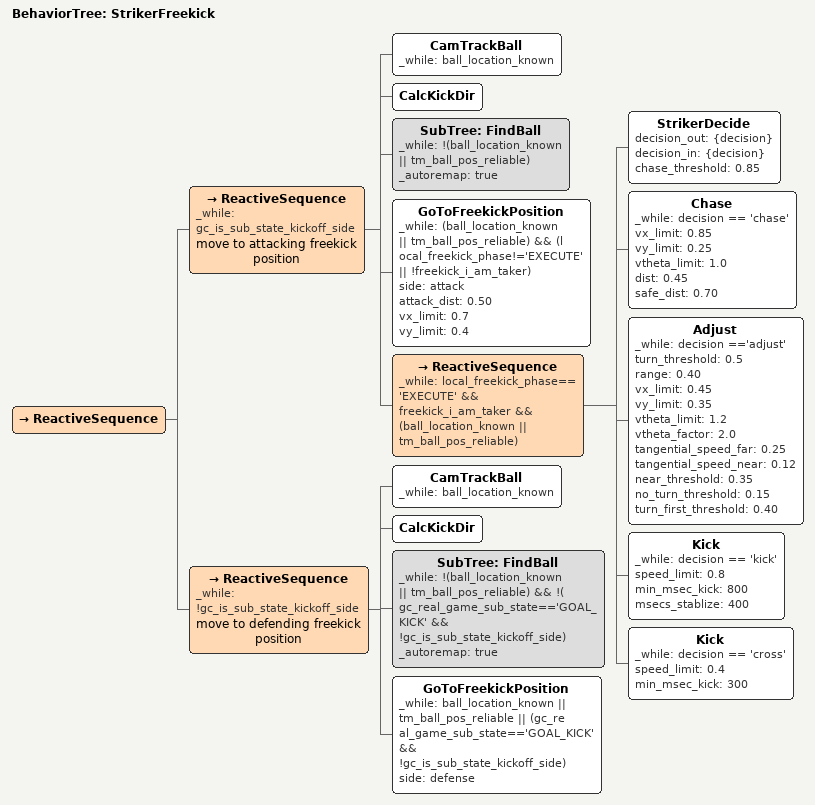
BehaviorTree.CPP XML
<root BTCPP_format="4" >
   <include path="./subtree_cam_find_and_track_ball.xml" />
   <include path="./subtree_find_ball.xml" />
   <include path="./subtree_locate.xml" />
   <BehaviorTree ID="StrikerFreekick">
      <ReactiveSequence>
         <ReactiveSequence _while="gc_is_sub_state_kickoff_side" name="move to attacking freekick position">
            <CamTrackBall _while="ball_location_known" />
            <CalcKickDir />
            <SubTree ID="FindBall" _while="!(ball_location_known || tm_ball_pos_reliable)" _autoremap="true" />
            <!-- Placement / non-taker EXECUTE: hold support or approach slot -->
            <GoToFreekickPosition _while="(ball_location_known || tm_ball_pos_reliable) &amp;&amp; (local_freekick_phase!='EXECUTE' || !freekick_i_am_taker)" side="attack" attack_dist="0.50" vx_limit="0.7" vy_limit="0.4" />
            <!-- EXECUTE taker: chase / adjust / kick (do not fall back to open-play PlayUnified) -->
            <ReactiveSequence _while="local_freekick_phase=='EXECUTE' &amp;&amp; freekick_i_am_taker &amp;&amp; (ball_location_known || tm_ball_pos_reliable)">
               <StrikerDecide decision_out="{decision}" decision_in="{decision}" chase_threshold="0.85" />
               <Chase   _while="decision == 'chase'"  vx_limit="0.85"  vy_limit="0.25"  vtheta_limit="1.0"  dist="0.45" safe_dist="0.70" />
               <Adjust _while="decision =='adjust'" turn_threshold="0.5" range="0.40" vx_limit="0.45" vy_limit="0.35" vtheta_limit="1.2" vtheta_factor="2.0" tangential_speed_far="0.25" tangential_speed_near="0.12" near_threshold="0.35" no_turn_threshold="0.15" turn_first_threshold="0.40" />
               <Kick _while="decision == 'kick'" speed_limit="0.8" min_msec_kick="800" msecs_stablize="400"/>
               <Kick _while="decision == 'cross'" speed_limit="0.4" min_msec_kick="300"/>
            </ReactiveSequence>
         </ReactiveSequence>
         <ReactiveSequence _while="!gc_is_sub_state_kickoff_side" name="move to defending freekick position">
            <CamTrackBall _while="ball_location_known" />
            <CalcKickDir />
            <SubTree ID="FindBall" _while="!(ball_location_known || tm_ball_pos_reliable) &amp;&amp; !(gc_real_game_sub_state=='GOAL_KICK' &amp;&amp; !gc_is_sub_state_kickoff_side)" _autoremap="true" />
            <GoToFreekickPosition _while="ball_location_known || tm_ball_pos_reliable || (gc_real_game_sub_state=='GOAL_KICK' &amp;&amp; !gc_is_sub_state_kickoff_side)" side="defense" />
         </ReactiveSequence>
      </ReactiveSequence>
   </BehaviorTree>
</root>
